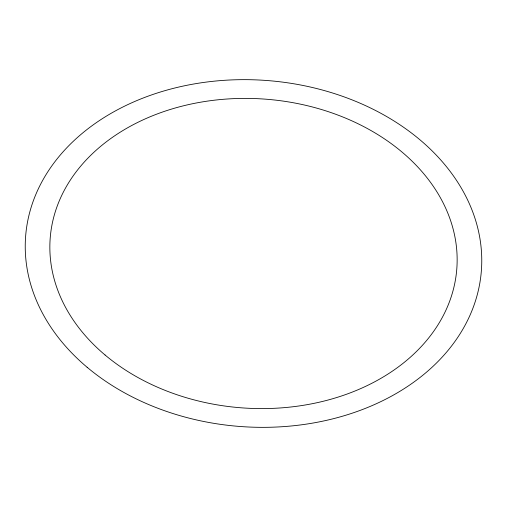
<?xml version="1.0" encoding="UTF-8"?>
<svg xmlns="http://www.w3.org/2000/svg" width="507" height="507" viewBox="0 0 507 507"><rect width="100%" height="100%" fill="white"/><g stroke="black" fill="none" stroke-linecap="round" stroke-linejoin="round"><path stroke-width="0.76" d="M87.128 367.271A228.524 173.508 4.2 0 0 472.03 310.455A228.524 173.508 4.2 0 0 201.342 82.774A228.524 173.508 4.2 0 0 87.128 367.271M105.069 355.001A203.884 154.8 4.2 0 0 448.467 304.314A203.884 154.8 4.2 0 0 206.964 101.178A203.884 154.8 4.2 0 0 105.069 355.001"/></g></svg>
